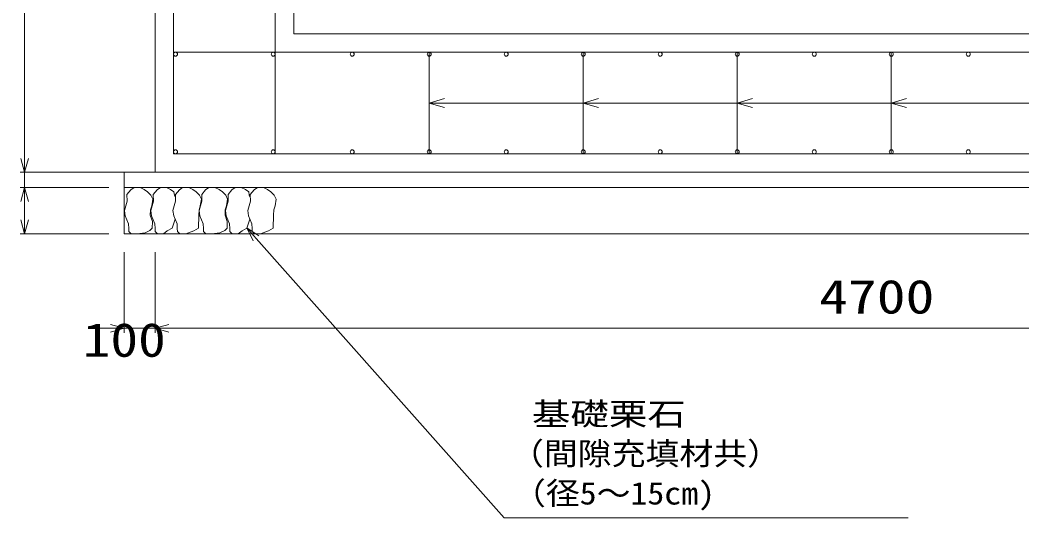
# Model space of a CAD drawing. Units: millimetres, scale not verified. Extents: x -8400 to 126000, y -5940 to 5940.
# Drawn here: x 27006 to 30259, y -883 to 735 of the extents above; entities that cross this region are included whole.
import ezdxf
from ezdxf.enums import TextEntityAlignment as Align

# ---------------------------------------------------------------- set-up
doc = ezdxf.new("R2010")
doc.units = ezdxf.units.MM
doc.header["$LTSCALE"] = 40
doc.layers.add('1-0_0', color=134, linetype='Continuous', lineweight=18)
doc.styles.add('ＭＳ ゴシック', font='')
doc.styles.get('ＭＳ ゴシック').set_extended_font_data('MS Gothic')

# ---------------------------------------------------------------- blocks, each defined once
blk = doc.blocks.new('_Open30')
at = {"layer": '1-0_0', "color": 2}
blk.add_line((0, 0), (-1, 0), dxfattribs=at)
blk.add_lwpolyline([(-1, 0.2679), (0, 0), (-1, -0.2679)], dxfattribs=at)
blk = doc.blocks.new('_Open30$$JWCONV$$1')
at = {"layer": '1-0_0'}
blk.add_line((0, 0), (-1, 0), dxfattribs=at)
blk.add_lwpolyline([(-1, 0.2679), (0, 0), (-1, -0.2679)], dxfattribs=at)

msp = doc.modelspace()

# ---------------------------------------------------------------- linework, layer by layer
at = {"layer": '1-0_0', "color": 2}
for p, q in [((27021.15, 285), (27021.15, 4195)), ((27021.15, 285), (27021.15, 330)), ((27384.44, 240), (27006.15, 240)), ((27144.44, 240), (27006.15, 240)), ((27021.15, 190), (27021.15, 240)), ((27144.44, 190), (27006.15, 190)), ((27294.44, 190), (27006.15, 190)), ((27021.15, 85), (27021.15, 145)), ((27021.15, 145), (27021.15, 100)), ((27294.44, 40), (27006.15, 40)), ((27344.44, -20), (27344.44, -282.02)), ((27444.44, -20), (27444.44, -282.02)), ((27444.44, -20), (27444.44, -282.02)), ((27299.44, -267.02), (27254.44, -267.02)), ((27344.44, -267.02), (27444.44, -267.02)), ((27489.44, -267.02), (32099.44, -267.02)), ((27489.44, -267.02), (27534.44, -267.02))]:
    msp.add_line(p, q, dxfattribs=at)
at = {"layer": '1-0_0', "color": 41}
for p, q in [((27834.44, 300), (27834.44, 4180)), ((32084.44, 630), (27504.44, 630)), ((28334.44, 300), (28334.44, 630)), ((28834.44, 300), (28834.44, 630)), ((29334.44, 300), (29334.44, 630)), ((29834.44, 300), (29834.44, 630))]:
    msp.add_line(p, q, dxfattribs=at)
at = {"layer": '1-0_0', "color": 221}
msp.add_line((27834.44, 930), (27834.44, 630), dxfattribs=at)
at = {"layer": '1-0_0'}
for p, q in [((28334.44, 465), (28383.59, 479.88)), ((28334.44, 465), (33644.44, 465)), ((28334.44, 465), (28383.59, 450.12)), ((28834.44, 465), (28883.59, 479.88)), ((28834.44, 465), (28883.59, 450.12)), ((29334.44, 465), (29383.59, 479.88)), ((29334.44, 465), (29383.59, 450.12)), ((29834.44, 465), (29883.59, 479.88)), ((29834.44, 465), (29883.59, 450.12)), ((27344.44, 240), (27344.44, 40)), ((27344.44, 240), (32244.44, 240)), ((27344.44, 190), (32244.44, 190)), ((27344.44, 40), (32244.44, 40))]:
    msp.add_line(p, q, dxfattribs=at)
for points in [[(27444.44, 4240), (27444.44, 240), (32144.44, 240), (32144.44, 690), (27894.44, 690), (27894.44, 4240)], [(27433.63, 131.09), (27437.24, 152.5), (27431.11, 165.84), (27420.3, 176.65), (27409.49, 184.22), (27396.15, 190), (27376.33, 190), (27365.88, 182.77), (27353.26, 168), (27353.62, 146.01), (27344.97, 116.1), (27347.5, 98.8), (27358.31, 72.85), (27359.03, 56.99), (27359.39, 47.62), (27366.96, 40), (27386.42, 40), (27412.37, 43.35), (27427.73, 50.36), (27435.3, 58.8), (27436.27, 79.7), (27428.95, 100.6), (27429.67, 117.9)], [(27591.13, 131.09), (27594.73, 152.5), (27588.61, 165.84), (27577.79, 176.65), (27566.98, 184.22), (27553.65, 190), (27533.82, 190), (27523.37, 182.77), (27510.76, 168), (27511.12, 146.01), (27502.47, 116.1), (27504.99, 98.8), (27515.8, 72.85), (27516.53, 56.99), (27516.89, 47.62), (27524.45, 40), (27543.92, 40), (27569.87, 49.79), (27585.36, 58.8), (27586.44, 100.6), (27587.16, 117.9)], [(27676.45, 131.09), (27680.05, 152.5), (27673.92, 165.84), (27663.11, 176.65), (27652.3, 184.22), (27638.96, 190), (27619.14, 190), (27608.69, 182.77), (27596.08, 168), (27596.44, 146.01), (27587.79, 116.1), (27590.31, 98.8), (27601.12, 72.85), (27601.84, 56.99), (27602.2, 47.62), (27609.77, 40), (27629.23, 40), (27655.18, 43.35), (27670.54, 50.36), (27678.11, 58.8), (27679.08, 79.7), (27671.76, 100.6), (27672.48, 117.9)], [(27833.94, 131.09), (27837.55, 152.5), (27831.42, 165.84), (27820.61, 176.65), (27809.8, 184.22), (27796.46, 190), (27776.64, 190), (27766.19, 182.77), (27753.57, 168), (27753.93, 146.01), (27745.28, 116.1), (27747.81, 98.8), (27758.62, 72.85), (27759.34, 56.99), (27759.7, 47.62), (27767.27, 40), (27786.73, 40), (27812.68, 49.79), (27828.18, 58.8), (27829.26, 100.6), (27829.98, 117.9)]]:
    msp.add_lwpolyline(points, close=True, dxfattribs=at)
at = {"layer": '1-0_0', "color": 41}
for points in [[(27504.44, 4180), (27504.44, 300), (32084.44, 300), (32084.44, 630), (27834.44, 630), (27834.44, 4180)], [(27834.44, 630), (27504.44, 630), (27504.44, 300), (27834.44, 300)]]:
    msp.add_lwpolyline(points, close=True, dxfattribs=at)
at = {"layer": '1-0_0'}
for points in [[(27510.93, 157.62), (27507.15, 165.84), (27505.71, 176.65), (27494.9, 184.22), (27481.57, 190), (27461.74, 190), (27451.29, 182.77), (27438.68, 168), (27439.04, 146.01), (27430.39, 116.1), (27432.91, 98.8), (27443.72, 72.85), (27444.44, 56.99), (27444.81, 47.62), (27452.37, 40), (27471.84, 40), (27484.09, 49.79), (27499.59, 58.8), (27509.72, 87.46)], [(27753.74, 157.62), (27749.97, 165.84), (27748.53, 176.65), (27737.71, 184.22), (27724.38, 190), (27704.56, 190), (27694.11, 182.77), (27681.49, 168), (27681.85, 146.01), (27673.2, 116.1), (27675.73, 98.8), (27686.54, 72.85), (27687.26, 56.99), (27687.62, 47.62), (27695.19, 40), (27714.65, 40), (27726.9, 49.79), (27742.4, 58.8), (27752.53, 87.46)], [(27772.29, 25.24), (28577.65, -883.19), (29888.99, -883.19)]]:
    msp.add_lwpolyline(points, dxfattribs=at)
at = {"layer": '1-0_0', "color": 41}
for centre in [(27510.94, 623.5), (27827.94, 623.5), (28084.44, 623.5), (28334.44, 623.5), (28584.44, 623.5), (28834.44, 623.5), (29084.44, 623.5), (29334.44, 623.5), (29584.44, 623.5), (29834.44, 623.5), (30084.44, 623.5), (27510.94, 306.5), (27827.94, 306.5), (28084.44, 306.5), (28334.44, 306.5), (28584.44, 306.5), (28834.44, 306.5), (29084.44, 306.5), (29334.44, 306.5), (29584.44, 306.5), (29834.44, 306.5), (30084.44, 306.5)]:
    msp.add_circle(centre, 6.5, dxfattribs=at)

# ---------------------------------------------------------------- block references
at = {"layer": '1-0_0', "xscale": 45, "yscale": 45}
for name, p, rotation in [('_Open30', (27021.15, 240), 270), ('_Open30', (27021.15, 240), 270), ('_Open30', (27021.15, 190), 90), ('_Open30', (27021.15, 190), 90), ('_Open30', (27021.15, 40), 270), ('_Open30$$JWCONV$$1', (27742.44, 58.91), 131.55817), ('_Open30', (27444.44, -267.02), 180), ('_Open30', (27444.44, -267.02), 180)]:
    msp.add_blockref(name, p, dxfattribs=dict(at, rotation=rotation))
msp.add_blockref('_Open30', (27344.44, -267.02), dxfattribs=at)

# ---------------------------------------------------------------- texts
at = {"layer": '1-0_0', "color": 2, "style": 'ＭＳ ゴシック'}
for s, width, p in [('4700', 1.25, (29600.28, -252.02)), ('100', 1.2, (27209.81, -392.5))]:
    msp.add_text(s, height=110, dxfattribs=dict(at, width=width)).set_placement(p, align=Align.BOTTOM_LEFT)
at = {"layer": '1-0_0', "style": 'ＭＳ ゴシック'}
for s, width, p in [('基礎栗石', 1.25, (28667.74, -603.8)), ('（間隙充填材共）', 1.1, (28596.59, -732.61)), ('（径5～15cm)', 1.1, (28603.05, -861.42))]:
    msp.add_text(s, height=73.31, dxfattribs=dict(at, width=width)).set_placement(p, align=Align.BOTTOM_LEFT)

doc.saveas('drawing.dxf')
